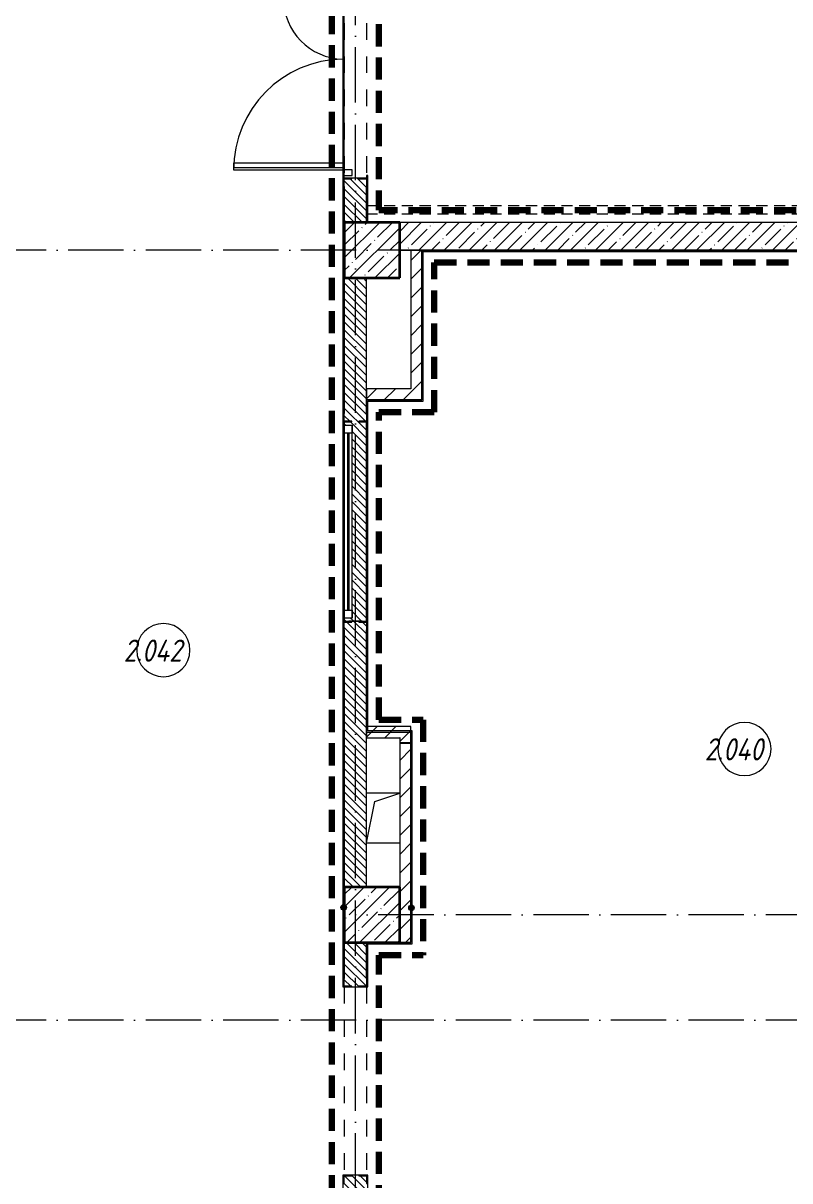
# Model space of a CAD drawing. Header units: millimetres. Extents: x -12989 to 629078, y -109036 to 555275.
# Drawn here: x 82630 to 89553, y -96465 to -86015 of the extents above; entities that cross this region are included whole.
import ezdxf

# ---------------------------------------------------------------- set-up
doc = ezdxf.new("R2010")
doc.units = ezdxf.units.MM
for name, pattern in [('01 Штриховая _2 мм_', [300, 200, -100]), ('200_ШТРИХ_ш1п0_6_', [160, 100, -60]), ('50_200_ШТРИХ_1Т_ш5_п1_п1_', [700, 500, -100, 0, -100]), ('Штрих короткий', [300, 150, -150]), ('Штриховая _2 мм - 1 мм_', [300, 200, -100])]:
    doc.linetypes.add(name, pattern=pattern)
for name, color, linetype, lineweight in [('4 -стяжа', 7, 'Continuous', 30), ('Двери', 7, 'Continuous', 9), ('Каркас_Импост', 7, 'Continuous', 13), ('Каркас_Импост-1', 7, 'Continuous', 9), ('Линии-1', 7, '200_ШТРИХ_ш1п0_6_', 9), ('Марки помещений', 7, 'Continuous', 9), ('Марки стен', 7, 'Continuous', 9), ('Несущие колонны', 7, 'Continuous', 9), ('Несущие колонны-1', 7, 'Continuous', 35), ('Обобщенные модели', 7, 'Continuous', 9), ('Общие ребра', 7, 'Continuous', 9), ('Оси-2', 7, '50_200_ШТРИХ_1Т_ш5_п1_п1_', 9), ('Остекление-1', 7, 'Continuous', 9), ('Перемычка-1', 7, 'Штрих короткий', 9), ('Стены-1', 7, 'Continuous', 13), ('Штриховка разреза-1', 7, 'Continuous', 9), ('Элементы узлов', 7, 'Continuous', 9)]:
    doc.layers.add(name, color=color, linetype=linetype, lineweight=lineweight)
doc.layers.add('СТ-1_1', color=7, linetype='Штриховая _2 мм - 1 мм_', lineweight=90, true_color=0x888888)
doc.layers.add('СТ-1_13', color=7, linetype='01 Штриховая _2 мм_', lineweight=90, true_color=0xd5d3c7)
doc.layers.get('4 -стяжа').off()
doc.styles.add('ISOCPEUR_I_2', font='isocpeui.ttf', dxfattribs={"width": 0.85, "height": 2.3})
pattern_1 = [(45, (0, 0), (-84.85281, 84.85281), [])]
pattern_2 = [(135, (0, 0), (-35.35534, -35.35534), [])]

# ---------------------------------------------------------------- blocks, each defined once
blk = doc.blocks.new('ось2эт')
at = {"layer": 'Оси-2'}
for p, q in [((85629.9, -108435.9), (85629.9, -54635.1)), ((96138.3, -88065.3), (60335.3, -88065.3)), ((96138.3, -94065.3), (85629.9, -94065.3)), ((96138.3, -95015.3), (-12388.8, -95015.3))]:
    blk.add_line(p, q, dxfattribs=at)
blk = doc.blocks.new('BSC_Колонна _Прямоугольная - 500х500-V24-АИ2_02_План отделки стен 2-го этажа _Часть 2_')
at = {"layer": 'Несущие колонны'}
h = blk.add_hatch(dxfattribs=at)
h.set_pattern_fill('FP_32', color=256, style=0, pattern_type=2)
h.set_pattern_definition([(45, (-95850, -18150), (-114.04925, 114.04925), []), (45, (-95735.95, -18150), (-114.04925, 114.04925), [201.613, -40.323, 3.353, -36.97])])
h.paths.add_polyline_path([(-250, -250), (250, -250), (250, 250), (-250, 250)], flags=0)
at = {"layer": 'Несущие колонны-1'}
for p, q in [((250, 250), (-250, 250)), ((-250, 250), (-250, -250)), ((250, -250), (250, 250)), ((-250, -250), (250, -250))]:
    blk.add_line(p, q, dxfattribs=at)
blk = doc.blocks.new('BSC_Колонна _Прямоугольная - 500х500-V75-АИ2_02_План отделки стен 2-го этажа _Часть 2_')
at = {"layer": 'Несущие колонны'}
h = blk.add_hatch(dxfattribs=at)
h.set_pattern_fill('FP_85', color=256, style=0, pattern_type=2)
h.set_pattern_definition([(45, (-95850, -12150), (-114.04925, 114.04925), []), (45, (-95735.95, -12150), (-114.04925, 114.04925), [201.613, -40.323, 3.353, -36.97])])
h.paths.add_polyline_path([(-250, -250), (250, -250), (250, 250), (-250, 250)], flags=0)
at = {"layer": 'Несущие колонны-1'}
for p, q in [((250, 250), (-250, 250)), ((-250, 250), (-250, -250)), ((250, -250), (250, 250)), ((-250, -250), (250, -250))]:
    blk.add_line(p, q, dxfattribs=at)
blk = doc.blocks.new('Проем_Дверь_Прямоугольный - 1700х2400h_дверные проемы-28448549-АИ2_02_План отделки стен 2-го этажа _Часть 2_')
at = {"layer": 'Перемычка-1'}
for p, q in [((850, 100), (-850, 100)), ((850, -100), (-850, -100))]:
    blk.add_line(p, q, dxfattribs=at)
blk = doc.blocks.new('120_Окно_СКБ_1Ст - 120_Окно_СКБ_1Ст_классы 1800x800_E30-28444839-АИ2_02_План отделки стен 2-го этажа _Часть 2_')
at = {"layer": 'Каркас_Импост'}
for p, q in [((-870, 30), (-870, 100)), ((-870, 100), (-800, 100)), ((-800, 30), (-870, 30)), ((-800, 100), (-800, 30)), ((800, 30), (800, 100)), ((800, 100), (870, 100)), ((870, 30), (800, 30)), ((870, 100), (870, 30))]:
    blk.add_line(p, q, dxfattribs=at)
at = {"layer": 'Каркас_Импост-1'}
for p, q in [((870, 100), (-870, 100)), ((-870, 30), (870, 30))]:
    blk.add_line(p, q, dxfattribs=at)
at = {"layer": 'Остекление-1'}
for p, q in [((800, 70), (-800, 70)), ((800, 60), (-800, 60))]:
    blk.add_line(p, q, dxfattribs=at)
blk = doc.blocks.new('Дверь_Витражная_СКБ_2Ст2 - ДВВ_ДАО_СОШ_Классы-26508392-АИ2_02_План отделки стен 2-го этажа _Часть 2_')
at = {"layer": 'Двери'}
for p, q in [((-775, 1035), (-775, 47)), ((775, 585), (775, 47))]:
    blk.add_line(p, q, dxfattribs=at)
for centre, radius, start, end in [((-775, 35), 1000, 0.6895, 90), ((775, 35), 550, 90, 178.7435)]:
    blk.add_arc(centre, radius, start, end, dxfattribs=at)
at = {"layer": 'Элементы узлов'}
for p, q in [((-713, 1035), (-753, 1035)), ((-753, 1035), (-753, 47)), ((-713, 47), (-713, 1035)), ((775, 585), (735, 585)), ((735, 585), (735, 47)), ((775, 47), (775, 585)), ((-825, 35), (-825, -35)), ((-825, 35), (-825, -35)), ((-775, -35), (-775, 35)), ((-775, -35), (-775, 35)), ((775, -35), (775, 35)), ((775, 35), (775, -35)), ((825, 35), (825, -35)), ((825, -35), (825, 35)), ((-825, -35), (-775, -35)), ((-825, -35), (-775, -35)), ((825, -35), (775, -35)), ((775, -35), (825, -35))]:
    blk.add_line(p, q, dxfattribs=at)
blk = doc.blocks.new('Фахверк_СКБ_Уголок - 200_3960-28268576-АИ2_02_План отделки стен 2-го этажа _Часть 2_')
at = {"layer": 'Обобщенные модели'}
for p, q in [((200, 156), (125, 156)), ((125, 156), (125, 81)), ((131, 81), (131, 150)), ((131, 150), (200, 150)), ((200, 150), (200, 156)), ((125, 81), (131, 81)), ((131, 19), (125, 19)), ((125, 19), (125, -56)), ((131, -50), (131, 19)), ((125, -56), (200, -56)), ((200, -50), (131, -50)), ((200, -56), (200, -50))]:
    blk.add_line(p, q, dxfattribs=at)
blk = doc.blocks.new('154_Стойка_СКБ_Уголок - СМ-2480_200-28346303-АИ2_02_План отделки стен 2-го этажа _Часть 2_')
at = {"layer": 'Обобщенные модели'}
for p, q in [((125, 156), (125, 81)), ((200, 156), (125, 156)), ((131, 81), (131, 150)), ((131, 150), (200, 150)), ((200, 150), (200, 156)), ((125, 81), (131, 81)), ((131, 19), (125, 19)), ((125, 19), (125, -56)), ((131, -50), (131, 19)), ((125, -56), (200, -56)), ((200, -50), (131, -50)), ((200, -56), (200, -50))]:
    blk.add_line(p, q, dxfattribs=at)
blk = doc.blocks.new('Стойка_Влож_Полоса боковая - Полоса-28213942-АИ2_02_План отделки стен 2-го этажа _Часть 2_')
at = {"layer": 'Обобщенные модели'}
for p, q in [((-5, 60), (0, 60)), ((-5, -60), (-5, 60)), ((0, 31), (0, -31)), ((0, -60), (-5, -60))]:
    blk.add_line(p, q, dxfattribs=at)
blk = doc.blocks.new('AR_Отверстие прямоугольное _в плите_ - AR_Отверстие прямоугольное _в плите_-30552603-АИ2_02_План отделки стен 2-го этажа _Часть 2_')
at = {"layer": 'Обобщенные модели'}
for p, q in [((150, 225), (-150, 225)), ((-75, 150), (150, 225)), ((-150, -225), (-75, 150)), ((-150, -225), (150, -225))]:
    blk.add_line(p, q, dxfattribs=at)
blk = doc.blocks.new('154_Фахверк_СКБ_Швеллер - Тип_100_3960_зеркало-36793856-АИ2_02_План отделки стен 2-го этажа _Часть 2_')
at = {"layer": 'Обобщенные модели'}
for p, q in [((175, 50), (125, 50)), ((125, 50), (125, -50)), ((128, 47), (175, 47)), ((128, -47), (128, 47)), ((175, 47), (175, 50)), ((125, -50), (175, -50)), ((175, -47), (128, -47)), ((175, -50), (175, -47))]:
    blk.add_line(p, q, dxfattribs=at)
blk = doc.blocks.new('0125-Р-ОО-Ш2-АР-о_23_10_2024_rvt-1-АИ2_02_План отделки стен 2-го этажа _Часть 2_')
at = {"layer": 'Штриховка разреза-1'}
h = blk.add_hatch(dxfattribs=at)
h.set_pattern_fill('FP_2', color=256, style=0, pattern_type=2)
h.set_pattern_definition(pattern_2)
h.paths.add_polyline_path([(95640, 18400), (95800, 18400), (95800, 18794), (95731, 18794), (95731, 18800), (95669, 18800), (95669, 18794), (95600, 18794), (95600, 18400)], flags=0)
h.paths.add_polyline_path([(95669, 20500), (95731, 20500), (95731, 20506), (95800, 20506), (95800, 20900), (95600, 20900), (95600, 20506), (95669, 20506)], flags=0)
h = blk.add_hatch(dxfattribs=at)
h.set_pattern_fill('FP_1', color=256, style=0, pattern_type=2)
h.set_pattern_definition([(45, (0, 0), (-114.04925, 114.04925), []), (45, (114.05, 0), (-114.04925, 114.04925), [201.612, -40.322, 3.353, -36.97])])
h.paths.add_polyline_path([(103100, 18150), (103100, 18400), (96100, 18400), (96100, 18150), (102202, 18150)], flags=0)
h = blk.add_hatch(dxfattribs=at)
h.set_pattern_fill('FP_3', color=256, style=0, pattern_type=2)
h.set_pattern_definition(pattern_1)
h.paths.add_polyline_path([(96300, 16900), (96300, 18150), (96200, 18150), (96200, 16900)], flags=0)
h = blk.add_hatch(dxfattribs=at)
h.set_pattern_fill('FP_2', color=256, style=0, pattern_type=2)
h.set_pattern_definition(pattern_2)
h.paths.add_polyline_path([(95800, 12400), (95800, 14794), (95731, 14794), (95731, 14800), (95669, 14800), (95669, 14794), (95600, 14794), (95600, 12400)], flags=0)
h.paths.add_polyline_path([(95760, 14800), (95800, 14800), (95800, 16600), (95731, 16600), (95731, 16606), (95800, 16606), (95800, 17900), (95600, 17900), (95600, 16606), (95669, 16606), (95669, 16600), (95600, 16600), (95600, 16570), (95670, 16570), (95670, 14830), (95600, 14830), (95600, 14800), (95640, 14800), (95640, 14805), (95760, 14805)], flags=0)
h = blk.add_hatch(dxfattribs=at)
h.set_pattern_fill('FP_3', color=256, style=0, pattern_type=2)
h.set_pattern_definition(pattern_1)
h.paths.add_polyline_path([(95800, 16800), (96300, 16800), (96300, 16900), (95800, 16900)], flags=0)
h = blk.add_hatch(dxfattribs=at)
h.set_pattern_fill('FP_3', color=256, style=0, pattern_type=2)
h.set_pattern_definition(pattern_1)
h.paths.add_polyline_path([(96197, 13750), (96200, 13750), (96200, 13850), (95800, 13850), (95800, 13750), (96103, 13750)], flags=0)
h = blk.add_hatch(dxfattribs=at)
h.set_pattern_fill('FP_3', color=256, style=0, pattern_type=2)
h.set_pattern_definition(pattern_1)
h.paths.add_polyline_path([(96200, 11900), (96200, 13700), (96100, 13700), (96100, 11900)], flags=0)
h.paths.add_polyline_path([(96197, 13703), (96197, 13750), (96103, 13750), (96103, 13703)], flags=0)
h = blk.add_hatch(dxfattribs=at)
h.set_pattern_fill('FP_2', color=256, style=0, pattern_type=2)
h.set_pattern_definition(pattern_2)
h.paths.add_polyline_path([(95600, 9400), (95800, 9400), (95800, 9794), (95731, 9794), (95731, 9800), (95669, 9800), (95669, 9794), (95600, 9794), (95600, 9725)], flags=0)
h.paths.add_polyline_path([(95669, 11500), (95731, 11500), (95731, 11506), (95800, 11506), (95800, 11900), (95600, 11900), (95600, 11506), (95669, 11506)], flags=0)
at = {"layer": 'Линии-1'}
for p, q in [((103100, 18550), (95812, 18550)), ((103100, 18475), (95812, 18475))]:
    blk.add_line(p, q, dxfattribs=at)
at = {"layer": 'Стены-1'}
for p, q in [((95600, 18725), (95600, 18400)), ((95800, 18400), (95800, 18725)), ((103100, 18400), (96100, 18400)), ((96100, 18150), (103100, 18150)), ((96200, 18150), (96200, 16900)), ((96300, 18150), (96200, 18150)), ((96300, 16900), (96300, 18150)), ((95600, 17900), (95600, 16675)), ((95800, 16675), (95800, 17900)), ((96200, 16900), (95800, 16900)), ((95800, 16900), (95800, 16800)), ((96300, 16800), (96300, 16900)), ((95800, 16800), (96300, 16800)), ((95600, 16600), (95600, 16570)), ((95800, 14800), (95800, 16600)), ((95600, 14830), (95600, 14800)), ((95600, 14725), (95600, 12400)), ((95800, 12400), (95800, 14725)), ((96200, 13850), (95800, 13850)), ((95800, 13850), (95800, 13750)), ((96200, 13750), (96200, 13850)), ((95800, 13750), (96100, 13750)), ((96100, 13700), (96100, 12400)), ((96200, 11900), (96200, 13700)), ((95600, 11900), (95600, 11575)), ((95800, 11575), (95800, 11900)), ((96100, 11900), (96200, 11900)), ((95669, 11500), (95731, 11500))]:
    blk.add_line(p, q, dxfattribs=at)
for name, p, rotation in [('Проем_Дверь_Прямоугольный - 1700х2400h_дверные проемы-28448549-АИ2_02_План отделки стен 2-го этажа _Часть 2_', (95700, 19650), 89.9999999999999), ('Дверь_Витражная_СКБ_2Ст2 - ДВВ_ДАО_СОШ_Классы-26508392-АИ2_02_План отделки стен 2-го этажа _Часть 2_', (95635, 19650), 89.9999999999978), ('154_Стойка_СКБ_Уголок - СМ-2480_200-28346303-АИ2_02_План отделки стен 2-го этажа _Часть 2_', (95650, 18925), 269.9999999999999), ('Стойка_Влож_Полоса боковая - Полоса-28213942-АИ2_02_План отделки стен 2-го этажа _Часть 2_', (95700, 18800), 269.9999999999999), ('Фахверк_СКБ_Уголок - 200_3960-28268576-АИ2_02_План отделки стен 2-го этажа _Часть 2_', (95750, 16475), 89.9999999999999), ('120_Окно_СКБ_1Ст - 120_Окно_СКБ_1Ст_классы 1800x800_E30-28444839-АИ2_02_План отделки стен 2-го этажа _Часть 2_', (95700, 15700), 89.9999999999999), ('154_Стойка_СКБ_Уголок - СМ-2480_200-28346303-АИ2_02_План отделки стен 2-го этажа _Часть 2_', (95650, 14925), 269.9999999999999), ('Стойка_Влож_Полоса боковая - Полоса-28213942-АИ2_02_План отделки стен 2-го этажа _Часть 2_', (95700, 14800), 269.9999999999999), ('154_Фахверк_СКБ_Швеллер - Тип_100_3960_зеркало-36793856-АИ2_02_План отделки стен 2-го этажа _Часть 2_', (96150, 13575), 90), ('Фахверк_СКБ_Уголок - 200_3960-28268576-АИ2_02_План отделки стен 2-го этажа _Часть 2_', (95750, 11375), 89.9999999999999), ('Проем_Дверь_Прямоугольный - 1700х2400h_дверные проемы-28448549-АИ2_02_План отделки стен 2-го этажа _Часть 2_', (95700, 10650), 89.9999999999999), ('154_Стойка_СКБ_Уголок - СМ-2480_200-28346303-АИ2_02_План отделки стен 2-го этажа _Часть 2_', (95650, 9925), 269.9999999999999), ('Стойка_Влож_Полоса боковая - Полоса-28213942-АИ2_02_План отделки стен 2-го этажа _Часть 2_', (95700, 9800), 269.9999999999999)]:
    blk.add_blockref(name, p, dxfattribs=dict(rotation=rotation))
for name, p in [('BSC_Колонна _Прямоугольная - 500х500-V24-АИ2_02_План отделки стен 2-го этажа _Часть 2_', (95850, 18150)), ('AR_Отверстие прямоугольное _в плите_ - AR_Отверстие прямоугольное _в плите_-30552603-АИ2_02_План отделки стен 2-го этажа _Часть 2_', (95950, 13025)), ('BSC_Колонна _Прямоугольная - 500х500-V75-АИ2_02_План отделки стен 2-го этажа _Часть 2_', (95850, 12150))]:
    blk.add_blockref(name, p)
blk = doc.blocks.new('AI_Марка_Помещение_х1__Общий_E___ISO-2_1K_ - Номер-16210215-АИ2_02_План отделки стен 2-го этажа _Часть 2_')
at = {"layer": 'Марки помещений'}
for start, end in [(360, 180), (180, 360)]:
    blk.add_arc((0.04, 0.31), 2.4, start, end, dxfattribs=at)
blk = doc.blocks.new('2ч2эт')
at = {"layer": 'Марки стен'}
h = blk.add_hatch(color=256, dxfattribs=at)
edge = h.paths.add_edge_path(flags=0)
edge.add_arc((85524, -93997), 25, 0, 360)
h = blk.add_hatch(color=256, dxfattribs=at)
edge = h.paths.add_edge_path(flags=0)
edge.add_arc((86136, -94001), 25, 0, 360)
for centre in [(85524, -93997), (86136, -94001)]:
    blk.add_circle(centre, 25, dxfattribs=at)
at = {"layer": 'Общие ребра'}
blk.add_line((86242, -88077), (86230, -88077), dxfattribs=at)
at = {"layer": 'СТ-1_1'}
for p, q in [((85418, -79615), (85418, -105703)), ((85842, -85425), (85842, -87703)), ((92910, -87703), (85842, -87703)), ((86342, -89527), (86342, -88177)), ((85842, -89527), (86342, -89527)), ((85842, -92303), (85842, -89527)), ((85842, -92303), (86242, -92303)), ((86242, -92303), (86242, -94427)), ((85842, -94427), (86242, -94427)), ((85842, -96703), (85842, -94427))]:
    blk.add_line(p, q, dxfattribs=at)
at = {"layer": 'СТ-1_13'}
blk.add_line((86342, -88177), (92910, -88177), dxfattribs=at)
at = {"layer": 'Стены-1'}
for p, q in [((85518, -79615), (85518, -94715)), ((85530, -87415), (85530, -85715)), ((85730, -87390), (85730, -87415)), ((85742, -87390), (85730, -87390)), ((85742, -87803), (85742, -87390)), ((85530, -87815), (85530, -87490)), ((85730, -87490), (85730, -87815)), ((93018, -88065), (86230, -88065)), ((86230, -88065), (86230, -89415)), ((86242, -88077), (93018, -88077)), ((86242, -89427), (86242, -88077)), ((85530, -89540), (85530, -88315)), ((86230, -89415), (85730, -89415)), ((85730, -89415), (85730, -89540)), ((85742, -89427), (86242, -89427)), ((85742, -92403), (85742, -89427)), ((85530, -89645), (85530, -89615)), ((85730, -89615), (85730, -91415)), ((85530, -91415), (85530, -91385)), ((85530, -93815), (85530, -91490)), ((85730, -91490), (85730, -92415)), ((85730, -92415), (86130, -92415)), ((86142, -92403), (85742, -92403)), ((86130, -92415), (86130, -92465)), ((86142, -94327), (86142, -92403)), ((86130, -92515), (86130, -94315)), ((85530, -94640), (85530, -94315)), ((85730, -94315), (85730, -94640)), ((85742, -94327), (86142, -94327)), ((85742, -94715), (85742, -94327)), ((86130, -94315), (86030, -94315)), ((85518, -94715), (85524, -94715)), ((85736, -94715), (85742, -94715)), ((85518, -96415), (85518, -105805)), ((85524, -96415), (85518, -96415)), ((85742, -96415), (85736, -96415)), ((85742, -96803), (85742, -96415))]:
    blk.add_line(p, q, dxfattribs=at)
blk.add_blockref('0125-Р-ОО-Ш2-АР-о_23_10_2024_rvt-1-АИ2_02_План отделки стен 2-го этажа _Часть 2_', (-10070, -106215))
at = {"layer": 'Марки помещений', "xscale": 99.99999999999993, "yscale": 99.99999999999993, "zscale": 99.99999999999993}
for p in [(83892, -91706), (89139, -92598)]:
    blk.add_blockref('AI_Марка_Помещение_х1__Общий_E___ISO-2_1K_ - Номер-16210215-АИ2_02_План отделки стен 2-го этажа _Часть 2_', p, dxfattribs=at)
at = {"layer": 'Марки помещений', "char_height": 200, "width": 817.72, "attachment_point": 1, "style": 'ISOCPEUR_I_2'}
for s, insert in [('2.042', (83537, -91579)), ('2.040', (88784, -92470))]:
    blk.add_mtext(s, dxfattribs=dict(at, insert=insert))

msp = doc.modelspace()

# ---------------------------------------------------------------- block references
at = {"layer": '4 -стяжа'}
for name in ['ось2эт', '2ч2эт']:
    msp.add_blockref(name, (0, 0), dxfattribs=at)

doc.saveas('drawing.dxf')
